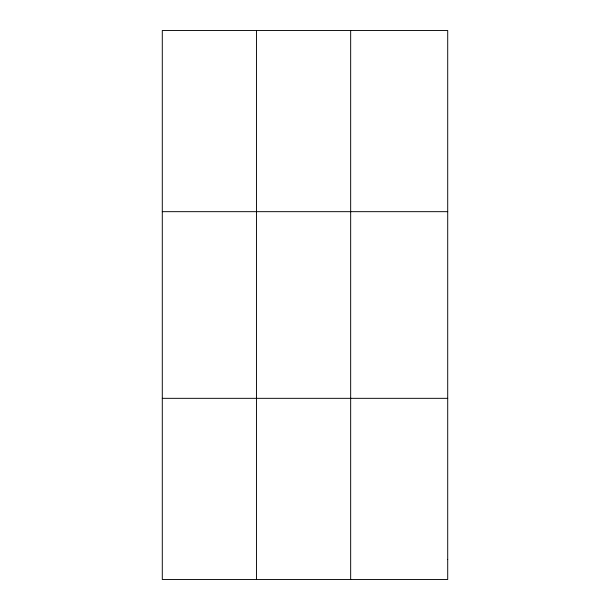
<?xml version="1.0" encoding="UTF-8"?>
<svg xmlns="http://www.w3.org/2000/svg" width="610" height="610" viewBox="0 0 610 610"><rect width="100%" height="100%" fill="white"/><g stroke="black" fill="none" stroke-linecap="round" stroke-linejoin="round"><path stroke-width="0.91" d="M256.474 30.5L256.474 579.5M350.666 30.5L350.666 579.5M162.29 211.67L447.709 211.67M162.29 398.33L447.709 398.33M447.709 559.37L447.709 579.5L162.29 579.5L162.29 30.5L447.709 30.5L447.709 559.37"/></g></svg>
